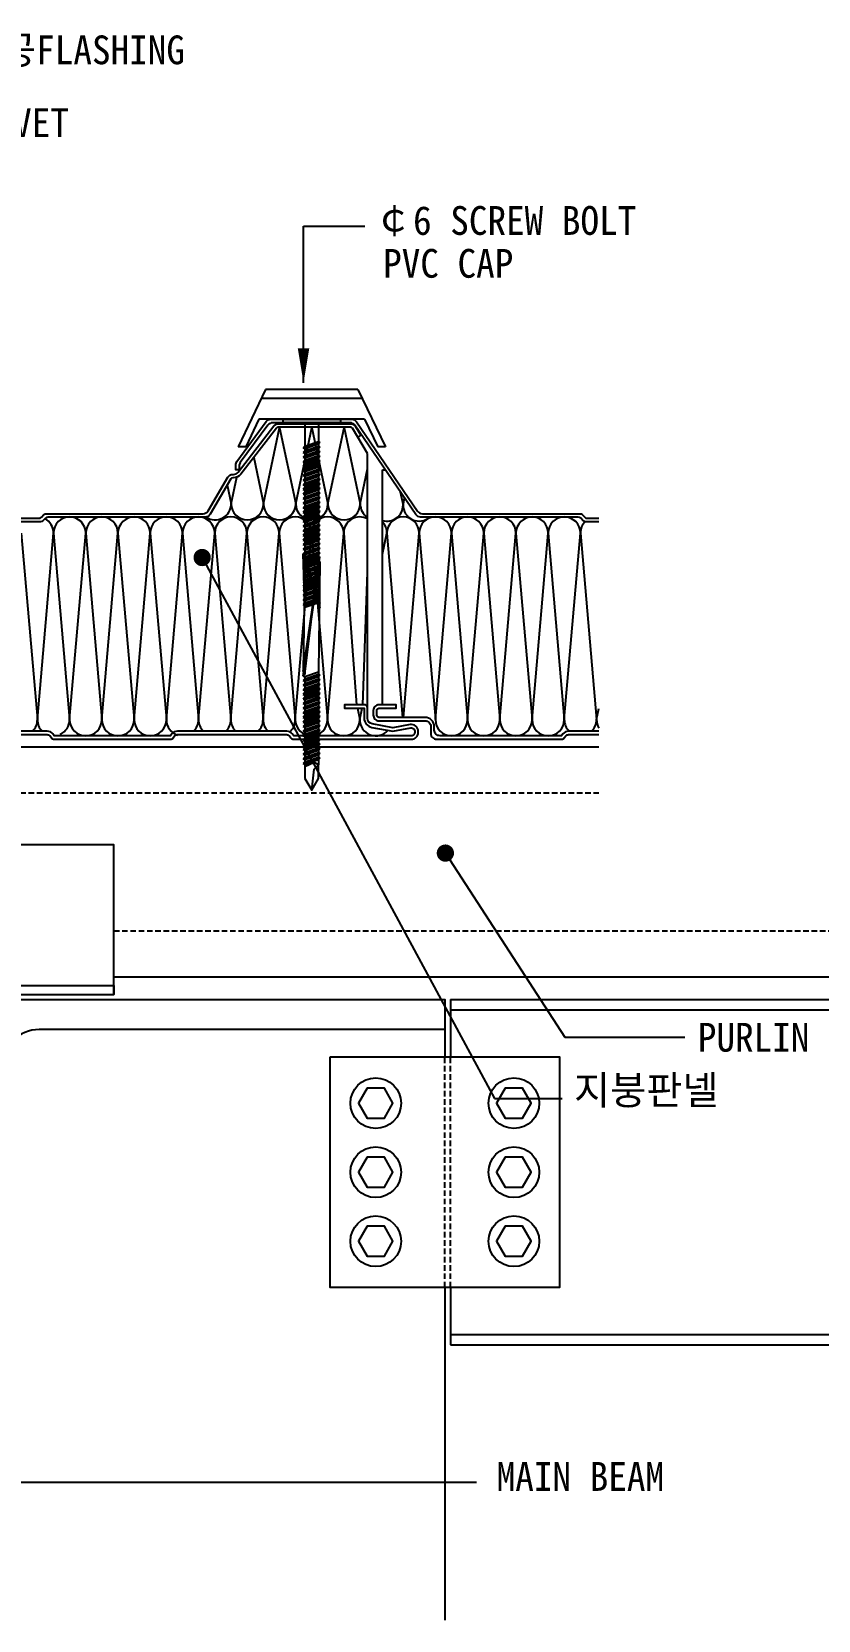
# Model space of a CAD drawing. Header units: millimetres. Extents: x 50863 to 79787, y -43062 to -37468.
# Drawn here: x 67366 to 67721, y -38960 to -38243 of the extents above; entities that cross this region are included whole.
import ezdxf

# ---------------------------------------------------------------- set-up
doc = ezdxf.new("R2010")
doc.units = ezdxf.units.MM
doc.header["$LTSCALE"] = 50
doc.linetypes.add('HIDDEN', pattern=[0.375, 0.25, -0.125])
for name, color, linetype in [('3', 3, 'Continuous'), ('DIM', 7, 'Continuous'), ('ELE-2', 7, 'Continuous'), ('HAT', 5, 'Continuous'), ('SCREW', 7, 'Continuous'), ('STEEL', 8, 'Continuous'), ('TEXT', 3, 'Continuous')]:
    doc.layers.add(name, color=color, linetype=linetype)
doc.styles.add('돋움체', font='')
doc.styles.get('돋움체').set_extended_font_data('DotumChe')

msp = doc.modelspace()

# ---------------------------------------------------------------- linework, layer by layer
at = {"layer": '3'}
for p, q in [((67517.58, -38548.12), (67517.58, -38433.06)), ((67524.29, -38546.56), (67524.29, -38440.49)), ((67524.29, -38440.49), (67525.55, -38440.49))]:
    msp.add_line(p, q, dxfattribs=at)
for points in [[(67517.58, -38433.06), (67510.76, -38421.69, 0.263447), (67509.87, -38421.19), (67477.27, -38421.19, 0.232274), (67476.45, -38421.59), (67460.33, -38442.44, -0.232274), (67457.04, -38444.06), (67456.69, -38444.06, 0.266236), (67455.79, -38444.57), (67446.45, -38460.52, -0.266236), (67444.21, -38461.81), (67373.22, -38461.81, 0.198912), (67372.11, -38462.26), (67370.95, -38463.43, -0.198912), (67369.84, -38463.89), (67357.37, -38463.89, -0.198912)], [(67358.01, -38462.33), (67369.2, -38462.33, 0.198912), (67370.3, -38461.87), (67371.47, -38460.7, -0.198912), (67372.57, -38460.25), (67443.31, -38460.25, 0.266236), (67445.56, -38458.96), (67454.45, -38443.79, -0.266236), (67456.69, -38442.5), (67457.04, -38442.5, 0.232274), (67459.1, -38441.49), (67475.21, -38420.64, -0.232274), (67477.27, -38419.63), (67509.87, -38419.63, -0.263447), (67512.1, -38420.89), (67514.46, -38424.83), (67513.13, -38425.63)], [(67622.02, -38463.89), (67616.06, -38463.89, -0.198912), (67614.96, -38463.43), (67613.79, -38462.26, 0.198912), (67612.69, -38461.81), (67541.48, -38461.81, -0.247798), (67539.33, -38460.67), (67511.77, -38420.31, 0.247798), (67509.62, -38419.18), (67474.71, -38419.18, 0.238306), (67472.61, -38420.23), (67460.12, -38437.2, 0.160104), (67459.61, -38438.74), (67459.61, -38440.49), (67458.05, -38440.49), (67458.05, -38438.23, -0.160104), (67458.56, -38436.68), (67471.83, -38418.67, -0.238306), (67473.92, -38417.62), (67510.45, -38417.62, -0.247798), (67512.59, -38418.75), (67540.16, -38459.11, 0.247798), (67542.3, -38460.25), (67613.33, -38460.25, -0.198912), (67614.44, -38460.7), (67615.6, -38461.87, 0.198912), (67616.7, -38462.33), (67622.02, -38462.33, 0.198912)], [(67323.57, -38560.08), (67372.96, -38560.08, -0.236068), (67374.2, -38560.7), (67374.83, -38561.53, 0.236068), (67376.08, -38562.16), (67428.58, -38562.16, 0.236068), (67429.83, -38561.53), (67430.45, -38560.7, -0.236068), (67431.7, -38560.08), (67481.09, -38560.08, -0.236068), (67482.34, -38560.7), (67482.96, -38561.53, 0.236068), (67484.21, -38562.16), (67537.34, -38562.16, 0.414214), (67540.46, -38559.04), (67540.46, -38558.62, 0.467928), (67536.78, -38555.55), (67529.02, -38556.96), (67519.72, -38555.27, -0.362465), (67517.58, -38552.71), (67517.58, -38548.12, 0.414214), (67516.02, -38546.56), (67507.19, -38546.56), (67507.19, -38548.12), (67516.02, -38548.12), (67516.02, -38552.71, 0.362465), (67519.44, -38556.8), (67529.02, -38558.54), (67537.06, -38557.08, -0.509913), (67538.88, -38558.83, -0.454492), (67537.34, -38560.6), (67484.21, -38560.6), (67483.58, -38559.76, 0.236068), (67481.09, -38558.52), (67431.7, -38558.52, 0.236068), (67429.21, -38559.76), (67428.58, -38560.6), (67376.08, -38560.6), (67375.45, -38559.76, 0.236068), (67372.96, -38558.52), (67323.57, -38558.52, 0.236068)], [(67622.02, -38558.52), (67608.27, -38558.52, 0.236068), (67605.77, -38559.76), (67605.15, -38560.6), (67550.29, -38560.6, -0.414214), (67547.69, -38558), (67547.69, -38556.44, 0.414214), (67543.53, -38552.28), (67522.73, -38552.28, -0.414214), (67521.7, -38551.24), (67521.7, -38549.16, -0.414214), (67522.73, -38548.12), (67530.53, -38548.12), (67530.53, -38546.56), (67522.73, -38546.56, 0.414214), (67520.14, -38549.16), (67520.14, -38551.24, 0.414214), (67522.73, -38553.84), (67543.53, -38553.84, -0.414214), (67546.13, -38556.44), (67546.13, -38559.56, 0.414214), (67548.73, -38562.16), (67605.15, -38562.16, 0.236068), (67606.4, -38561.53), (67607.02, -38560.7, -0.236068), (67608.27, -38560.08), (67622.02, -38560.08, -0.236068)]]:
    msp.add_lwpolyline(points, format="xyb", dxfattribs=at)
at = {"layer": 'DIM'}
for p, q in [((67488.65, -38401.11), (67488.65, -38330.42)), ((67488.65, -38330.42), (67516.39, -38330.42)), ((67442.89, -38480.07), (67574.89, -38724.5)), ((67552.7, -38613.61), (67606.7, -38696.76)), ((67606.7, -38696.76), (67660.78, -38696.76)), ((67574.89, -38724.5), (67605.4, -38724.5)), ((67347.44, -38897.75), (67566.71, -38897.75))]:
    msp.add_line(p, q, dxfattribs=at)
at = {"layer": 'DIM', "flags": 128}
msp.add_lwpolyline([(67488.65, -38401.11, 0, 5.2, 0), (67488.65, -38385.52, 0, 0, 0)], format="xyseb", dxfattribs=at)
at = {"layer": 'DIM', "const_width": 3.9, "flags": 128}
for points in [[(67440.94, -38480.07, 1), (67444.84, -38480.07, 1)], [(67550.75, -38613.61, 1), (67554.65, -38613.61, 1)]]:
    msp.add_lwpolyline(points, format="xyb", close=True, dxfattribs=at)
at = {"layer": 'ELE-2'}
for p, q in [((67319.82, -38673.36), (67403, -38673.36)), ((67403, -38673.36), (67403, -38677.52)), ((67319.82, -38677.52), (67403, -38677.52))]:
    msp.add_line(p, q, dxfattribs=at)
msp.add_lwpolyline([(67344.32, -38960.2), (67344.32, -38709.96, 0.414214), (67327.68, -38693.33), (67144.5, -38693.33), (67144.5, -38679.81), (67552.45, -38679.81), (67552.45, -38693.33), (67369.27, -38693.33, 0.414214), (67352.63, -38709.96), (67352.63, -38960.2)], format="xyb", dxfattribs=at)
at = {"layer": 'HAT'}
for p, q in [((67470.57, -38455.77), (67477.85, -38421.46)), ((67477.85, -38421.46), (67485.13, -38455.77)), ((67485.13, -38455.77), (67492.41, -38421.46)), ((67492.41, -38421.46), (67499.69, -38455.77)), ((67499.69, -38455.77), (67506.96, -38421.46)), ((67506.96, -38421.46), (67514.24, -38455.77)), ((67466.15, -38434.92), (67470.57, -38455.77)), ((67456.02, -38455.77), (67458.56, -38443.77)), ((67514.24, -38455.77), (67517.58, -38440.02)), ((67454.21, -38447.27), (67456.02, -38455.77)), ((67532.35, -38450.45), (67533.6, -38456.34)), ((67533.6, -38456.34), (67534.26, -38453.24)), ((67361.22, -38469.01), (67368.5, -38553.32)), ((67368.5, -38553.32), (67375.77, -38469.01)), ((67375.77, -38469.01), (67383.05, -38553.32)), ((67383.05, -38553.32), (67390.33, -38469.01)), ((67390.33, -38469.01), (67397.61, -38553.32)), ((67397.61, -38553.32), (67404.89, -38469.01)), ((67404.89, -38469.01), (67412.16, -38553.32)), ((67412.16, -38553.32), (67419.44, -38469.01)), ((67419.44, -38469.01), (67426.72, -38553.32)), ((67426.72, -38553.32), (67434, -38469.01)), ((67434, -38469.01), (67441.28, -38553.32)), ((67441.28, -38553.32), (67448.55, -38469.01)), ((67448.55, -38469.01), (67455.83, -38553.32)), ((67455.83, -38553.32), (67463.11, -38469.01)), ((67463.11, -38469.01), (67470.39, -38553.32)), ((67470.39, -38553.32), (67477.67, -38469.01)), ((67477.67, -38469.01), (67484.94, -38553.32)), ((67484.94, -38553.32), (67492.22, -38469.01)), ((67492.22, -38469.01), (67499.5, -38553.32)), ((67499.5, -38553.32), (67506.78, -38469.01)), ((67506.78, -38469.01), (67512.62, -38546.56)), ((67524.29, -38478.62), (67526.33, -38469.01)), ((67526.33, -38469.01), (67533.39, -38552.28)), ((67533.83, -38552.28), (67540.89, -38469.01)), ((67540.89, -38469.01), (67548.17, -38553.32)), ((67548.17, -38553.32), (67555.45, -38469.01)), ((67555.45, -38469.01), (67562.72, -38553.32)), ((67562.72, -38553.32), (67570, -38469.01)), ((67570, -38469.01), (67577.28, -38553.32)), ((67577.28, -38553.32), (67584.56, -38469.01)), ((67584.56, -38469.01), (67591.84, -38553.32)), ((67591.84, -38553.32), (67599.11, -38469.01)), ((67599.11, -38469.01), (67606.39, -38553.32)), ((67606.39, -38553.32), (67613.67, -38469.01)), ((67613.67, -38469.01), (67620.95, -38553.32)), ((67515.49, -38546.56), (67517.58, -38486.7)), ((67512.95, -38548.12), (67514.06, -38553.32)), ((67514.06, -38553.32), (67515.16, -38548.12)), ((67620.95, -38553.32), (67622.02, -38548.24))]:
    msp.add_line(p, q, dxfattribs=at)
for centre, start, end in [((67448.74, -38455.77), 236.01716, 0), ((67463.3, -38455.77), 180, 0), ((67477.85, -38455.77), 180, 0), ((67492.41, -38455.77), 180, 0), ((67506.96, -38455.77), 180, 0), ((67521.52, -38455.77), 180, 237.2459), ((67526.32, -38456.34), 253.83044, 0), ((67540.88, -38456.34), 180, 311.29208), ((67368.5, -38469.01), 0, 62.7249), ((67383.05, -38469.01), 0, 180), ((67397.61, -38469.01), 0, 180), ((67412.16, -38469.01), 0, 180), ((67426.72, -38469.01), 0, 180), ((67441.28, -38469.01), 0, 180), ((67455.83, -38469.01), 0, 180), ((67470.39, -38469.01), 0, 180), ((67484.94, -38469.01), 0, 180), ((67499.5, -38469.01), 0, 180), ((67514.06, -38469.01), 61.02201, 180), ((67519.05, -38469.01), 0, 43.95123), ((67533.61, -38469.01), 0, 180), ((67548.17, -38469.01), 0, 180), ((67562.72, -38469.01), 0, 180), ((67577.28, -38469.01), 0, 180), ((67591.84, -38469.01), 0, 180), ((67606.39, -38469.01), 0, 180), ((67620.95, -38469.01), 134.96705, 180), ((67361.22, -38553.32), 314.41531, 0), ((67375.77, -38553.32), 180, 225.58469), ((67375.77, -38553.32), 294.03164, 0), ((67390.33, -38553.32), 180, 0), ((67404.89, -38553.32), 180, 0), ((67419.44, -38553.32), 180, 0), ((67434, -38553.32), 180, 253.57027), ((67434, -38553.32), 314.41531, 0), ((67448.55, -38553.32), 180, 225.58469), ((67448.55, -38553.32), 314.41531, 0), ((67463.11, -38553.32), 180, 225.58469), ((67463.11, -38553.32), 314.41531, 0), ((67477.67, -38553.32), 180, 225.58469), ((67477.67, -38553.32), 314.41531, 0), ((67492.22, -38553.32), 180, 0), ((67506.78, -38553.32), 180, 0), ((67521.34, -38553.32), 180, 318.54149), ((67555.45, -38553.32), 180, 0), ((67570, -38553.32), 180, 0), ((67584.56, -38553.32), 180, 0), ((67599.11, -38553.32), 180, 0), ((67613.67, -38553.32), 180, 225.58469), ((67613.67, -38553.32), 314.41531, 0), ((67628.23, -38553.32), 180, 211.56248)]:
    msp.add_arc(centre, 7.28, start, end, dxfattribs=at)
at = {"layer": 'SCREW'}
for p, q in [((67471.55, -38404.1), (67459.08, -38430.09)), ((67515.14, -38408.26), (67469.56, -38408.26)), ((67513.14, -38404.1), (67471.55, -38404.1)), ((67513.14, -38404.1), (67525.62, -38430.09)), ((67468.53, -38417.62), (67462.54, -38430.09)), ((67516.17, -38417.62), (67468.53, -38417.62)), ((67479.35, -38417.62), (67479.35, -38419.18)), ((67505.35, -38419.18), (67479.35, -38419.18)), ((67489.23, -38419.18), (67489.23, -38429.77)), ((67495.47, -38419.18), (67495.47, -38427.66)), ((67505.35, -38417.62), (67505.35, -38419.18)), ((67516.17, -38417.62), (67522.16, -38430.09)), ((67462.54, -38430.09), (67459.08, -38430.09)), ((67488.45, -38430.58), (67496.03, -38428.02)), ((67489.23, -38429.77), (67488.45, -38430.58)), ((67488.45, -38432.66), (67496.03, -38430.1)), ((67488.45, -38430.58), (67489.23, -38430.87)), ((67489.23, -38429.77), (67495.47, -38427.66)), ((67489.23, -38430.87), (67495.47, -38428.76)), ((67489.23, -38431.85), (67495.47, -38429.74)), ((67489.23, -38432.95), (67495.47, -38430.84)), ((67489.23, -38430.87), (67489.23, -38431.85)), ((67495.47, -38427.66), (67496.03, -38428.02)), ((67496.03, -38428.02), (67495.47, -38428.76)), ((67495.47, -38428.76), (67495.47, -38429.74)), ((67495.47, -38429.74), (67496.03, -38430.1)), ((67496.03, -38430.1), (67495.47, -38430.84)), ((67495.47, -38430.84), (67495.47, -38431.82)), ((67525.62, -38430.09), (67522.16, -38430.09)), ((67489.23, -38431.85), (67488.45, -38432.66)), ((67488.45, -38434.74), (67496.03, -38432.18)), ((67488.45, -38432.66), (67489.23, -38432.95)), ((67489.23, -38433.93), (67488.45, -38434.74)), ((67488.45, -38436.82), (67496.03, -38434.26)), ((67488.45, -38434.74), (67489.23, -38435.03)), ((67489.23, -38436.01), (67488.45, -38436.82)), ((67488.45, -38438.9), (67496.03, -38436.34)), ((67488.45, -38436.82), (67489.23, -38437.11)), ((67489.23, -38438.09), (67488.45, -38438.9)), ((67488.45, -38440.98), (67496.03, -38438.42)), ((67489.23, -38433.93), (67495.47, -38431.82)), ((67489.23, -38435.03), (67495.47, -38432.92)), ((67489.23, -38432.95), (67489.23, -38433.93)), ((67489.23, -38436.01), (67495.47, -38433.9)), ((67489.23, -38437.11), (67495.47, -38435)), ((67489.23, -38435.03), (67489.23, -38436.01)), ((67489.23, -38438.09), (67495.47, -38435.98)), ((67489.23, -38439.19), (67495.47, -38437.08)), ((67489.23, -38437.11), (67489.23, -38438.09)), ((67489.23, -38440.17), (67495.47, -38438.06)), ((67495.47, -38431.82), (67496.03, -38432.18)), ((67496.03, -38432.18), (67495.47, -38432.92)), ((67495.47, -38432.92), (67495.47, -38433.9)), ((67495.47, -38433.9), (67496.03, -38434.26)), ((67496.03, -38434.26), (67495.47, -38435)), ((67495.47, -38435), (67495.47, -38435.98)), ((67495.47, -38435.98), (67496.03, -38436.34)), ((67496.03, -38436.34), (67495.47, -38437.08)), ((67495.47, -38437.08), (67495.47, -38438.06)), ((67495.47, -38438.06), (67496.03, -38438.42)), ((67496.03, -38438.42), (67495.47, -38439.16)), ((67488.45, -38438.9), (67489.23, -38439.19)), ((67489.23, -38440.17), (67488.45, -38440.98)), ((67488.45, -38443.06), (67496.03, -38440.5)), ((67488.45, -38440.98), (67489.23, -38441.26)), ((67489.23, -38442.25), (67488.45, -38443.06)), ((67488.45, -38445.14), (67496.03, -38442.58)), ((67488.45, -38443.06), (67489.23, -38443.34)), ((67489.23, -38444.33), (67488.45, -38445.14)), ((67488.45, -38447.22), (67496.03, -38444.66)), ((67488.45, -38445.14), (67489.23, -38445.42)), ((67489.23, -38441.26), (67495.47, -38439.16)), ((67489.23, -38439.19), (67489.23, -38440.17)), ((67489.23, -38442.25), (67495.47, -38440.14)), ((67489.23, -38443.34), (67495.47, -38441.24)), ((67489.23, -38441.26), (67489.23, -38442.25)), ((67489.23, -38444.33), (67495.47, -38442.22)), ((67489.23, -38445.42), (67495.47, -38443.32)), ((67489.23, -38443.34), (67489.23, -38444.33)), ((67489.23, -38446.41), (67495.47, -38444.3)), ((67489.23, -38447.5), (67495.47, -38445.39)), ((67489.23, -38445.42), (67489.23, -38446.41)), ((67495.47, -38439.16), (67495.47, -38440.14)), ((67495.47, -38440.14), (67496.03, -38440.5)), ((67496.03, -38440.5), (67495.47, -38441.24)), ((67495.47, -38441.24), (67495.47, -38442.22)), ((67495.47, -38442.22), (67496.03, -38442.58)), ((67496.03, -38442.58), (67495.47, -38443.32)), ((67495.47, -38443.32), (67495.47, -38444.3)), ((67495.47, -38444.3), (67496.03, -38444.66)), ((67496.03, -38444.66), (67495.47, -38445.39)), ((67495.47, -38445.39), (67495.47, -38446.38)), ((67489.23, -38446.41), (67488.45, -38447.22)), ((67488.45, -38449.3), (67496.03, -38446.74)), ((67488.45, -38447.22), (67489.23, -38447.5)), ((67489.23, -38448.49), (67488.45, -38449.3)), ((67488.45, -38451.38), (67496.03, -38448.81)), ((67488.45, -38449.3), (67489.23, -38449.58)), ((67489.23, -38450.56), (67488.45, -38451.38)), ((67488.45, -38453.46), (67496.03, -38450.89)), ((67488.45, -38451.38), (67489.23, -38451.66)), ((67489.23, -38452.64), (67488.45, -38453.46)), ((67488.45, -38455.54), (67496.03, -38452.97)), ((67489.23, -38448.49), (67495.47, -38446.38)), ((67489.23, -38449.58), (67495.47, -38447.47)), ((67489.23, -38447.5), (67489.23, -38448.49)), ((67489.23, -38450.56), (67495.47, -38448.46)), ((67489.23, -38451.66), (67495.47, -38449.55)), ((67489.23, -38449.58), (67489.23, -38450.56)), ((67489.23, -38452.64), (67495.47, -38450.54)), ((67489.23, -38453.74), (67495.47, -38451.63)), ((67489.23, -38451.66), (67489.23, -38452.64)), ((67489.23, -38454.72), (67495.47, -38452.62)), ((67495.47, -38446.38), (67496.03, -38446.74)), ((67496.03, -38446.74), (67495.47, -38447.47)), ((67495.47, -38447.47), (67495.47, -38448.46)), ((67495.47, -38448.46), (67496.03, -38448.81)), ((67496.03, -38448.81), (67495.47, -38449.55)), ((67495.47, -38449.55), (67495.47, -38450.54)), ((67495.47, -38450.54), (67496.03, -38450.89)), ((67496.03, -38450.89), (67495.47, -38451.63)), ((67495.47, -38451.63), (67495.47, -38452.62)), ((67495.47, -38452.62), (67496.03, -38452.97)), ((67496.03, -38452.97), (67495.47, -38453.71)), ((67488.45, -38453.46), (67489.23, -38453.74)), ((67489.23, -38454.72), (67488.45, -38455.54)), ((67488.45, -38457.62), (67496.03, -38455.05)), ((67488.45, -38455.54), (67489.23, -38455.82)), ((67489.23, -38456.8), (67488.45, -38457.62)), ((67488.45, -38459.7), (67496.03, -38457.13)), ((67488.45, -38457.62), (67489.23, -38457.9)), ((67489.23, -38458.88), (67488.45, -38459.7)), ((67488.45, -38461.78), (67496.03, -38459.21)), ((67488.45, -38459.7), (67489.23, -38459.98)), ((67489.23, -38455.82), (67495.47, -38453.71)), ((67489.23, -38453.74), (67489.23, -38454.72)), ((67489.23, -38456.8), (67495.47, -38454.69)), ((67489.23, -38457.9), (67495.47, -38455.79)), ((67489.23, -38455.82), (67489.23, -38456.8)), ((67489.23, -38458.88), (67495.47, -38456.77)), ((67489.23, -38459.98), (67495.47, -38457.87)), ((67489.23, -38457.9), (67489.23, -38458.88)), ((67489.23, -38460.96), (67495.47, -38458.85)), ((67489.23, -38462.06), (67495.47, -38459.95)), ((67489.23, -38459.98), (67489.23, -38460.96)), ((67495.47, -38453.71), (67495.47, -38454.69)), ((67495.47, -38454.69), (67496.03, -38455.05)), ((67496.03, -38455.05), (67495.47, -38455.79)), ((67495.47, -38455.79), (67495.47, -38456.77)), ((67495.47, -38456.77), (67496.03, -38457.13)), ((67496.03, -38457.13), (67495.47, -38457.87)), ((67495.47, -38457.87), (67495.47, -38458.85)), ((67495.47, -38458.85), (67496.03, -38459.21)), ((67496.03, -38459.21), (67495.47, -38459.95)), ((67495.47, -38459.95), (67495.47, -38460.93)), ((67489.23, -38460.96), (67488.45, -38461.78)), ((67488.45, -38463.85), (67496.03, -38461.29)), ((67488.45, -38461.78), (67489.23, -38462.06)), ((67489.23, -38463.04), (67488.45, -38463.85)), ((67488.45, -38465.93), (67496.03, -38463.37)), ((67488.45, -38463.85), (67489.23, -38464.14)), ((67489.23, -38465.12), (67488.45, -38465.93)), ((67488.45, -38468.01), (67496.03, -38465.45)), ((67488.45, -38465.93), (67489.23, -38466.22)), ((67489.23, -38467.2), (67488.45, -38468.01)), ((67489.23, -38463.04), (67495.47, -38460.93)), ((67489.23, -38464.14), (67495.47, -38462.03)), ((67489.23, -38462.06), (67489.23, -38463.04)), ((67489.23, -38465.12), (67495.47, -38463.01)), ((67489.23, -38466.22), (67495.47, -38464.11)), ((67489.23, -38464.14), (67489.23, -38465.12)), ((67489.23, -38467.2), (67495.47, -38465.09)), ((67489.23, -38468.3), (67495.47, -38466.19)), ((67489.23, -38466.22), (67489.23, -38467.2)), ((67489.23, -38469.28), (67495.47, -38467.17)), ((67495.47, -38460.93), (67496.03, -38461.29)), ((67496.03, -38461.29), (67495.47, -38462.03)), ((67495.47, -38462.03), (67495.47, -38463.01)), ((67495.47, -38463.01), (67496.03, -38463.37)), ((67496.03, -38463.37), (67495.47, -38464.11)), ((67495.47, -38464.11), (67495.47, -38465.09)), ((67495.47, -38465.09), (67496.03, -38465.45)), ((67496.03, -38465.45), (67495.47, -38466.19)), ((67495.47, -38466.19), (67495.47, -38467.17)), ((67495.47, -38467.17), (67496.03, -38467.53)), ((67488.45, -38470.09), (67496.03, -38467.53)), ((67488.45, -38468.01), (67489.23, -38468.3)), ((67489.23, -38469.28), (67488.45, -38470.09)), ((67488.45, -38472.17), (67496.03, -38469.61)), ((67488.45, -38470.09), (67489.23, -38470.38)), ((67489.23, -38471.36), (67488.45, -38472.17)), ((67488.45, -38474.25), (67496.03, -38471.69)), ((67488.45, -38472.17), (67489.23, -38472.46)), ((67489.23, -38473.44), (67488.45, -38474.25)), ((67488.45, -38476.33), (67496.03, -38473.77)), ((67488.45, -38474.25), (67489.23, -38474.54)), ((67489.23, -38470.38), (67495.47, -38468.27)), ((67489.23, -38468.3), (67489.23, -38469.28)), ((67489.23, -38471.36), (67495.47, -38469.25)), ((67489.23, -38472.46), (67495.47, -38470.35)), ((67489.23, -38470.38), (67489.23, -38471.36)), ((67489.23, -38473.44), (67495.47, -38471.33)), ((67489.23, -38474.54), (67495.47, -38472.43)), ((67489.23, -38472.46), (67489.23, -38473.44)), ((67489.23, -38475.52), (67495.47, -38473.41)), ((67489.23, -38476.62), (67495.47, -38474.51)), ((67489.23, -38474.54), (67489.23, -38475.52)), ((67496.03, -38467.53), (67495.47, -38468.27)), ((67495.47, -38468.27), (67495.47, -38469.25)), ((67495.47, -38469.25), (67496.03, -38469.61)), ((67496.03, -38469.61), (67495.47, -38470.35)), ((67495.47, -38470.35), (67495.47, -38471.33)), ((67495.47, -38471.33), (67496.03, -38471.69)), ((67496.03, -38471.69), (67495.47, -38472.43)), ((67495.47, -38472.43), (67495.47, -38473.41)), ((67495.47, -38473.41), (67496.03, -38473.77)), ((67496.03, -38473.77), (67495.47, -38474.51)), ((67495.47, -38474.51), (67495.47, -38475.49)), ((67489.23, -38475.52), (67488.45, -38476.33)), ((67488.45, -38478.41), (67496.03, -38475.85)), ((67488.45, -38476.33), (67489.23, -38476.62)), ((67489.23, -38477.6), (67488.45, -38478.41)), ((67488.45, -38480.49), (67496.03, -38477.93)), ((67488.45, -38478.36), (67489.23, -38478.65)), ((67489.23, -38502.55), (67488.45, -38478.36)), ((67488.45, -38478.36), (67496.03, -38500.8)), ((67488.45, -38478.41), (67489.23, -38478.7)), ((67489.23, -38479.63), (67488.45, -38480.44)), ((67489.23, -38479.68), (67488.45, -38480.49)), ((67488.45, -38531.52), (67496.03, -38479.96)), ((67488.45, -38482.57), (67496.03, -38480.01)), ((67488.45, -38480.44), (67489.23, -38480.73)), ((67488.45, -38480.44), (67496.03, -38502.88)), ((67488.45, -38480.49), (67489.23, -38480.77)), ((67489.23, -38481.71), (67488.45, -38531.52)), ((67489.23, -38481.76), (67488.45, -38482.57)), ((67489.23, -38477.6), (67495.47, -38475.49)), ((67489.23, -38478.7), (67495.47, -38476.59)), ((67489.23, -38476.62), (67489.23, -38477.6)), ((67489.23, -38479.68), (67495.47, -38477.57)), ((67489.23, -38480.73), (67495.47, -38478.62)), ((67489.23, -38478.65), (67489.23, -38479.63)), ((67489.23, -38478.65), (67495.47, -38501.54)), ((67489.23, -38480.77), (67495.47, -38478.67)), ((67489.23, -38478.7), (67489.23, -38479.68)), ((67489.23, -38481.71), (67495.47, -38479.6)), ((67489.23, -38479.63), (67495.47, -38502.52)), ((67489.23, -38481.76), (67495.47, -38479.65)), ((67489.23, -38531.81), (67495.47, -38480.7)), ((67489.23, -38480.73), (67489.23, -38481.71)), ((67489.23, -38482.85), (67495.47, -38480.75)), ((67489.23, -38480.77), (67489.23, -38481.76)), ((67489.23, -38532.79), (67495.47, -38481.68)), ((67489.23, -38483.84), (67495.47, -38481.73)), ((67495.47, -38475.49), (67496.03, -38475.85)), ((67496.03, -38475.85), (67495.47, -38476.59)), ((67495.47, -38476.59), (67495.47, -38477.57)), ((67495.47, -38477.57), (67496.03, -38477.93)), ((67496.03, -38477.93), (67495.47, -38478.67)), ((67496.03, -38502.88), (67495.47, -38478.62)), ((67495.47, -38478.62), (67495.47, -38479.6)), ((67495.47, -38478.67), (67495.47, -38479.65)), ((67495.47, -38479.6), (67496.03, -38479.96)), ((67495.47, -38479.65), (67496.03, -38480.01)), ((67496.03, -38479.96), (67495.47, -38480.7)), ((67496.03, -38480.01), (67495.47, -38480.75)), ((67495.47, -38480.7), (67495.47, -38481.68)), ((67495.47, -38480.75), (67495.47, -38481.73)), ((67495.47, -38481.68), (67496.03, -38482.04)), ((67495.47, -38481.73), (67496.03, -38482.09)), ((67488.45, -38533.6), (67496.03, -38482.04)), ((67488.45, -38484.65), (67496.03, -38482.09)), ((67488.45, -38482.57), (67489.23, -38482.85)), ((67489.23, -38483.84), (67488.45, -38484.65)), ((67488.45, -38486.73), (67496.03, -38484.17)), ((67488.45, -38484.65), (67489.23, -38484.93)), ((67489.23, -38485.92), (67488.45, -38486.73)), ((67488.45, -38488.81), (67496.03, -38486.25)), ((67488.45, -38486.73), (67489.23, -38487.01)), ((67489.23, -38487.99), (67488.45, -38488.81)), ((67488.45, -38490.89), (67496.03, -38488.32)), ((67488.45, -38488.81), (67489.23, -38489.09)), ((67489.23, -38484.93), (67495.47, -38482.83)), ((67489.23, -38482.85), (67489.23, -38483.84)), ((67489.23, -38485.92), (67495.47, -38483.81)), ((67489.23, -38487.01), (67495.47, -38484.9)), ((67489.23, -38484.93), (67489.23, -38485.92)), ((67489.23, -38487.99), (67495.47, -38485.89)), ((67489.23, -38489.09), (67495.47, -38486.98)), ((67489.23, -38487.01), (67489.23, -38487.99)), ((67489.23, -38490.07), (67495.47, -38487.97)), ((67496.03, -38482.04), (67495.47, -38531.78)), ((67496.03, -38482.09), (67495.47, -38482.83)), ((67495.47, -38482.83), (67495.47, -38483.81)), ((67495.47, -38483.81), (67496.03, -38484.17)), ((67496.03, -38484.17), (67495.47, -38484.9)), ((67495.47, -38484.9), (67495.47, -38485.89)), ((67495.47, -38485.89), (67496.03, -38486.25)), ((67496.03, -38486.25), (67495.47, -38486.98)), ((67495.47, -38486.98), (67495.47, -38487.97)), ((67495.47, -38487.97), (67496.03, -38488.32)), ((67496.03, -38488.32), (67495.47, -38489.06)), ((67489.23, -38490.07), (67488.45, -38490.89)), ((67488.45, -38492.97), (67496.03, -38490.4)), ((67488.45, -38490.89), (67489.23, -38491.17)), ((67489.23, -38492.15), (67488.45, -38492.97)), ((67488.45, -38495.05), (67496.03, -38492.48)), ((67488.45, -38492.97), (67489.23, -38493.25)), ((67489.23, -38494.23), (67488.45, -38495.05)), ((67488.45, -38497.13), (67496.03, -38494.56)), ((67488.45, -38495.05), (67489.23, -38495.33)), ((67489.23, -38491.17), (67495.47, -38489.06)), ((67489.23, -38489.09), (67489.23, -38490.07)), ((67489.23, -38492.15), (67495.47, -38490.05)), ((67489.23, -38493.25), (67495.47, -38491.14)), ((67489.23, -38491.17), (67489.23, -38492.15)), ((67489.23, -38494.23), (67495.47, -38492.12)), ((67489.23, -38495.33), (67495.47, -38493.22)), ((67489.23, -38493.25), (67489.23, -38494.23)), ((67489.23, -38496.31), (67495.47, -38494.2)), ((67489.23, -38497.41), (67495.47, -38495.3)), ((67489.23, -38495.33), (67489.23, -38496.31)), ((67495.47, -38489.06), (67495.47, -38490.05)), ((67495.47, -38490.05), (67496.03, -38490.4)), ((67496.03, -38490.4), (67495.47, -38491.14)), ((67495.47, -38491.14), (67495.47, -38492.12)), ((67495.47, -38492.12), (67496.03, -38492.48)), ((67496.03, -38492.48), (67495.47, -38493.22)), ((67495.47, -38493.22), (67495.47, -38494.2)), ((67495.47, -38494.2), (67496.03, -38494.56)), ((67496.03, -38494.56), (67495.47, -38495.3)), ((67495.47, -38495.3), (67495.47, -38496.28)), ((67489.23, -38496.31), (67488.45, -38497.13)), ((67488.45, -38499.21), (67496.03, -38496.64)), ((67488.45, -38497.13), (67489.23, -38497.41)), ((67489.23, -38498.39), (67488.45, -38499.21)), ((67488.45, -38501.28), (67496.03, -38498.72)), ((67488.45, -38499.21), (67489.23, -38499.49)), ((67489.23, -38500.47), (67488.45, -38501.28)), ((67488.45, -38501.28), (67489.23, -38501.57)), ((67489.23, -38498.39), (67495.47, -38496.28)), ((67489.23, -38499.49), (67495.47, -38497.38)), ((67489.23, -38497.41), (67489.23, -38498.39)), ((67489.23, -38500.47), (67495.47, -38498.36)), ((67489.23, -38501.57), (67495.47, -38499.46)), ((67489.23, -38499.49), (67489.23, -38500.47)), ((67489.23, -38502.55), (67495.47, -38500.44)), ((67489.23, -38501.57), (67489.23, -38502.55)), ((67495.47, -38496.28), (67496.03, -38496.64)), ((67496.03, -38496.64), (67495.47, -38497.38)), ((67495.47, -38497.38), (67495.47, -38498.36)), ((67495.47, -38498.36), (67496.03, -38498.72)), ((67496.03, -38498.72), (67495.47, -38499.46)), ((67495.47, -38499.46), (67495.47, -38500.44)), ((67495.47, -38500.44), (67496.03, -38500.8)), ((67496.03, -38500.8), (67495.47, -38501.54)), ((67495.47, -38501.54), (67495.47, -38502.52)), ((67495.47, -38502.52), (67496.03, -38502.88)), ((67488.45, -38531.52), (67489.23, -38531.81)), ((67489.23, -38533.89), (67495.47, -38531.78)), ((67489.23, -38531.81), (67489.23, -38532.79)), ((67495.47, -38531.78), (67495.47, -38532.76)), ((67489.23, -38532.79), (67488.45, -38533.6)), ((67488.45, -38535.68), (67496.03, -38533.12)), ((67488.45, -38533.6), (67489.23, -38533.89)), ((67489.23, -38534.87), (67488.45, -38535.68)), ((67488.45, -38537.76), (67496.03, -38535.2)), ((67488.45, -38535.68), (67489.23, -38535.97)), ((67489.23, -38536.95), (67488.45, -38537.76)), ((67488.45, -38539.84), (67496.03, -38537.28)), ((67488.45, -38537.76), (67489.23, -38538.05)), ((67489.23, -38539.03), (67488.45, -38539.84)), ((67489.23, -38534.87), (67495.47, -38532.76)), ((67489.23, -38535.97), (67495.47, -38533.86)), ((67489.23, -38533.89), (67489.23, -38534.87)), ((67489.23, -38536.95), (67495.47, -38534.84)), ((67489.23, -38538.05), (67495.47, -38535.94)), ((67489.23, -38535.97), (67489.23, -38536.95)), ((67489.23, -38539.03), (67495.47, -38536.92)), ((67489.23, -38540.13), (67495.47, -38538.02)), ((67489.23, -38538.05), (67489.23, -38539.03)), ((67489.23, -38541.11), (67495.47, -38539)), ((67495.47, -38532.76), (67496.03, -38533.12)), ((67496.03, -38533.12), (67495.47, -38533.86)), ((67495.47, -38533.86), (67495.47, -38534.84)), ((67495.47, -38534.84), (67496.03, -38535.2)), ((67496.03, -38535.2), (67495.47, -38535.94)), ((67495.47, -38535.94), (67495.47, -38536.92)), ((67495.47, -38536.92), (67496.03, -38537.28)), ((67496.03, -38537.28), (67495.47, -38538.02)), ((67495.47, -38538.02), (67495.47, -38539)), ((67495.47, -38539), (67496.03, -38539.36)), ((67488.45, -38541.92), (67496.03, -38539.36)), ((67488.45, -38539.84), (67489.23, -38540.13)), ((67489.23, -38541.11), (67488.45, -38541.92)), ((67488.45, -38544), (67496.03, -38541.44)), ((67488.45, -38541.92), (67489.23, -38542.2)), ((67489.23, -38543.19), (67488.45, -38544)), ((67488.45, -38546.08), (67496.03, -38543.52)), ((67488.45, -38544), (67489.23, -38544.28)), ((67489.23, -38545.27), (67488.45, -38546.08)), ((67488.45, -38548.16), (67496.03, -38545.6)), ((67488.45, -38546.08), (67489.23, -38546.36)), ((67489.23, -38542.2), (67495.47, -38540.1)), ((67489.23, -38540.13), (67489.23, -38541.11)), ((67489.23, -38543.19), (67495.47, -38541.08)), ((67489.23, -38544.28), (67495.47, -38542.18)), ((67489.23, -38542.2), (67489.23, -38543.19)), ((67489.23, -38545.27), (67495.47, -38543.16)), ((67489.23, -38546.36), (67495.47, -38544.26)), ((67489.23, -38544.28), (67489.23, -38545.27)), ((67489.23, -38547.35), (67495.47, -38545.24)), ((67489.23, -38548.44), (67495.47, -38546.33)), ((67489.23, -38546.36), (67489.23, -38547.35)), ((67496.03, -38539.36), (67495.47, -38540.1)), ((67495.47, -38540.1), (67495.47, -38541.08)), ((67495.47, -38541.08), (67496.03, -38541.44)), ((67496.03, -38541.44), (67495.47, -38542.18)), ((67495.47, -38542.18), (67495.47, -38543.16)), ((67495.47, -38543.16), (67496.03, -38543.52)), ((67496.03, -38543.52), (67495.47, -38544.26)), ((67495.47, -38544.26), (67495.47, -38545.24)), ((67495.47, -38545.24), (67496.03, -38545.6)), ((67496.03, -38545.6), (67495.47, -38546.33)), ((67495.47, -38546.33), (67495.47, -38547.32)), ((67489.23, -38547.35), (67488.45, -38548.16)), ((67488.45, -38550.24), (67496.03, -38547.68)), ((67488.45, -38548.16), (67489.23, -38548.44)), ((67489.23, -38549.43), (67488.45, -38550.24)), ((67488.45, -38552.32), (67496.03, -38549.75)), ((67488.45, -38550.24), (67489.23, -38550.52)), ((67489.23, -38551.5), (67488.45, -38552.32)), ((67488.45, -38554.4), (67496.03, -38551.83)), ((67488.45, -38552.32), (67489.23, -38552.6)), ((67489.23, -38549.43), (67495.47, -38547.32)), ((67489.23, -38550.52), (67495.47, -38548.41)), ((67489.23, -38548.44), (67489.23, -38549.43)), ((67489.23, -38551.5), (67495.47, -38549.4)), ((67489.23, -38552.6), (67495.47, -38550.49)), ((67489.23, -38550.52), (67489.23, -38551.5)), ((67489.23, -38553.58), (67495.47, -38551.48)), ((67489.23, -38554.68), (67495.47, -38552.57)), ((67489.23, -38552.6), (67489.23, -38553.58)), ((67489.23, -38555.66), (67495.47, -38553.56)), ((67495.47, -38547.32), (67496.03, -38547.68)), ((67496.03, -38547.68), (67495.47, -38548.41)), ((67495.47, -38548.41), (67495.47, -38549.4)), ((67495.47, -38549.4), (67496.03, -38549.75)), ((67496.03, -38549.75), (67495.47, -38550.49)), ((67495.47, -38550.49), (67495.47, -38551.48)), ((67495.47, -38551.48), (67496.03, -38551.83)), ((67496.03, -38551.83), (67495.47, -38552.57)), ((67495.47, -38552.57), (67495.47, -38553.56)), ((67495.47, -38553.56), (67496.03, -38553.91)), ((67489.23, -38553.58), (67488.45, -38554.4)), ((67488.45, -38556.48), (67496.03, -38553.91)), ((67488.45, -38554.4), (67489.23, -38554.68)), ((67489.23, -38555.66), (67488.45, -38556.48)), ((67488.45, -38558.56), (67496.03, -38555.99)), ((67488.45, -38556.48), (67489.23, -38556.76)), ((67489.23, -38557.74), (67488.45, -38558.56)), ((67488.45, -38560.64), (67496.03, -38558.07)), ((67488.45, -38558.56), (67489.23, -38558.84)), ((67489.23, -38559.82), (67488.45, -38560.64)), ((67488.45, -38562.72), (67496.03, -38560.15)), ((67488.45, -38560.64), (67489.23, -38560.92)), ((67489.23, -38556.76), (67495.47, -38554.65)), ((67489.23, -38554.68), (67489.23, -38555.66)), ((67489.23, -38557.74), (67495.47, -38555.63)), ((67489.23, -38558.84), (67495.47, -38556.73)), ((67489.23, -38556.76), (67489.23, -38557.74)), ((67489.23, -38559.82), (67495.47, -38557.71)), ((67489.23, -38560.92), (67495.47, -38558.81)), ((67489.23, -38558.84), (67489.23, -38559.82)), ((67489.23, -38561.9), (67495.47, -38559.79)), ((67496.03, -38553.91), (67495.47, -38554.65)), ((67495.47, -38554.65), (67495.47, -38555.63)), ((67495.47, -38555.63), (67496.03, -38555.99)), ((67496.03, -38555.99), (67495.47, -38556.73)), ((67495.47, -38556.73), (67495.47, -38557.71)), ((67495.47, -38557.71), (67496.03, -38558.07)), ((67496.03, -38558.07), (67495.47, -38558.81)), ((67495.47, -38558.81), (67495.47, -38559.79)), ((67495.47, -38559.79), (67496.03, -38560.15)), ((67496.03, -38560.15), (67495.47, -38560.89)), ((67489.23, -38561.9), (67488.45, -38562.72)), ((67488.45, -38564.79), (67496.03, -38562.23)), ((67488.45, -38562.72), (67489.23, -38563)), ((67489.23, -38563.98), (67488.45, -38564.79)), ((67488.45, -38566.87), (67496.03, -38564.31)), ((67488.45, -38564.79), (67489.23, -38565.08)), ((67489.23, -38566.06), (67488.45, -38566.87)), ((67488.45, -38568.95), (67496.03, -38566.39)), ((67488.45, -38566.87), (67489.23, -38567.16)), ((67489.23, -38563), (67495.47, -38560.89)), ((67489.23, -38560.92), (67489.23, -38561.9)), ((67489.23, -38563.98), (67495.47, -38561.87)), ((67489.23, -38565.08), (67495.47, -38562.97)), ((67489.23, -38563), (67489.23, -38563.98)), ((67489.23, -38566.06), (67495.47, -38563.95)), ((67489.23, -38567.16), (67495.47, -38565.05)), ((67489.23, -38565.08), (67489.23, -38566.06)), ((67489.23, -38568.14), (67495.47, -38566.03)), ((67489.23, -38569.24), (67495.47, -38567.13)), ((67489.23, -38567.16), (67489.23, -38568.14)), ((67495.47, -38560.89), (67495.47, -38561.87)), ((67495.47, -38561.87), (67496.03, -38562.23)), ((67496.03, -38562.23), (67495.47, -38562.97)), ((67495.47, -38562.97), (67495.47, -38563.95)), ((67495.47, -38563.95), (67496.03, -38564.31)), ((67496.03, -38564.31), (67495.47, -38565.05)), ((67495.47, -38565.05), (67495.47, -38566.03)), ((67495.47, -38566.03), (67496.03, -38566.39)), ((67496.03, -38566.39), (67495.47, -38567.13)), ((67495.47, -38567.13), (67495.47, -38568.11)), ((67489.23, -38568.14), (67488.45, -38568.95)), ((67488.45, -38571.03), (67496.03, -38568.47)), ((67488.45, -38568.95), (67489.23, -38569.24)), ((67489.23, -38570.22), (67488.45, -38571.03)), ((67488.45, -38573.11), (67496.03, -38570.55)), ((67488.45, -38571.03), (67489.23, -38571.32)), ((67489.23, -38572.3), (67488.45, -38573.11)), ((67488.45, -38573.11), (67489.23, -38573.4)), ((67489.23, -38570.22), (67495.47, -38568.11)), ((67489.23, -38571.32), (67495.47, -38569.21)), ((67489.23, -38569.24), (67489.23, -38570.22)), ((67489.23, -38572.3), (67495.47, -38570.19)), ((67489.23, -38573.4), (67495.47, -38571.29)), ((67489.23, -38571.32), (67489.23, -38572.3)), ((67489.23, -38573.4), (67489.23, -38574.7)), ((67495.47, -38568.11), (67496.03, -38568.47)), ((67496.03, -38568.47), (67495.47, -38569.21)), ((67495.47, -38569.21), (67495.47, -38570.19)), ((67495.47, -38570.19), (67496.03, -38570.55)), ((67496.03, -38570.55), (67495.47, -38571.29)), ((67495.47, -38571.29), (67495.47, -38573.66))]:
    msp.add_line(p, q, dxfattribs=at)
for points in [[(67492.35, -38585.1), (67493.39, -38575.74), (67495.47, -38573.66), (67493.39, -38572.62), (67489.23, -38574.7)], [(67489.23, -38574.7), (67489.23, -38579.9), (67492.35, -38585.1), (67495.47, -38579.9), (67495.47, -38573.66)]]:
    msp.add_lwpolyline(points, dxfattribs=at)
at = {"layer": 'SCREW', "color": 7}
msp.add_solid([(67479.35, -38417.62), (67505.35, -38417.62), (67479.35, -38419.18), (67505.35, -38419.18)], dxfattribs=at)
at = {"layer": 'STEEL'}
for p, q in [((67053.31, -38565.56), (67622.02, -38565.56)), ((67403, -38669.53), (67754.02, -38669.53)), ((67552.45, -38679.81), (67552.45, -38705.8)), ((67555.05, -38679.81), (67754.02, -38679.81)), ((67555.05, -38679.81), (67555.05, -38705.8)), ((67555.05, -38684.49), (67754.02, -38684.49)), ((67552.45, -38809.78), (67552.45, -38960.2)), ((67555.05, -38809.78), (67555.05, -38835.77)), ((67555.05, -38831.09), (67754.02, -38831.09)), ((67555.05, -38835.77), (67754.02, -38835.77))]:
    msp.add_line(p, q, dxfattribs=at)
at = {"layer": 'STEEL', "linetype": 'HIDDEN', "ltscale": 0.2}
for p, q in [((67053.31, -38586.35), (67622.02, -38586.35)), ((67403, -38648.74), (67754.02, -38648.74)), ((67552.45, -38809.78), (67552.45, -38705.8)), ((67555.05, -38809.78), (67555.05, -38705.8))]:
    msp.add_line(p, q, dxfattribs=at)
at = {"layer": 'STEEL'}
for points in [[(67319.82, -38609.94), (67319.82, -38677.52), (67403, -38677.52), (67403, -38609.94)], [(67500.46, -38705.8), (67500.46, -38809.78), (67604.43, -38809.78), (67604.43, -38705.8)], [(67517.36, -38719.84), (67513.46, -38726.6), (67517.36, -38733.35), (67525.15, -38733.35), (67529.05, -38726.6), (67525.15, -38719.84)], [(67579.74, -38719.84), (67575.84, -38726.6), (67579.74, -38733.35), (67587.54, -38733.35), (67591.44, -38726.6), (67587.54, -38719.84)], [(67517.36, -38751.04), (67513.46, -38757.79), (67517.36, -38764.54), (67525.15, -38764.54), (67529.05, -38757.79), (67525.15, -38751.04)], [(67579.74, -38751.04), (67575.84, -38757.79), (67579.74, -38764.54), (67587.54, -38764.54), (67591.44, -38757.79), (67587.54, -38751.04)], [(67517.36, -38782.23), (67513.46, -38788.98), (67517.36, -38795.73), (67525.15, -38795.73), (67529.05, -38788.98), (67525.15, -38782.23)], [(67579.74, -38782.23), (67575.84, -38788.98), (67579.74, -38795.73), (67587.54, -38795.73), (67591.44, -38788.98), (67587.54, -38782.23)]]:
    msp.add_lwpolyline(points, close=True, dxfattribs=at)
for centre in [(67521.26, -38726.6), (67583.64, -38726.6), (67521.26, -38757.79), (67583.64, -38757.79), (67521.26, -38788.98), (67583.64, -38788.98)]:
    msp.add_circle(centre, 11.44, dxfattribs=at)

# ---------------------------------------------------------------- texts
at = {"layer": 'TEXT', "style": '돋움체'}
for s, height, p in [('C/S 0.5T 박공FLASHING', 12.9966, (67259.73, -38257.19)), ('￠4 BLIND RIVET', 12.9966, (67255.84, -38290.08)), ('￠6 SCREW BOLT', 12.9966, (67520.37, -38334.28)), ('PVC CAP', 12.997, (67524.58, -38353.65)), ('PURLIN', 12.997, (67666.66, -38703.3)), ('지붕판넬 ', 12.997, (67610.79, -38727.21)), ('MAIN BEAM', 12.997, (67575.84, -38901.74))]:
    msp.add_text(s, height=height, dxfattribs=at).set_placement(p)

doc.saveas('drawing.dxf')
